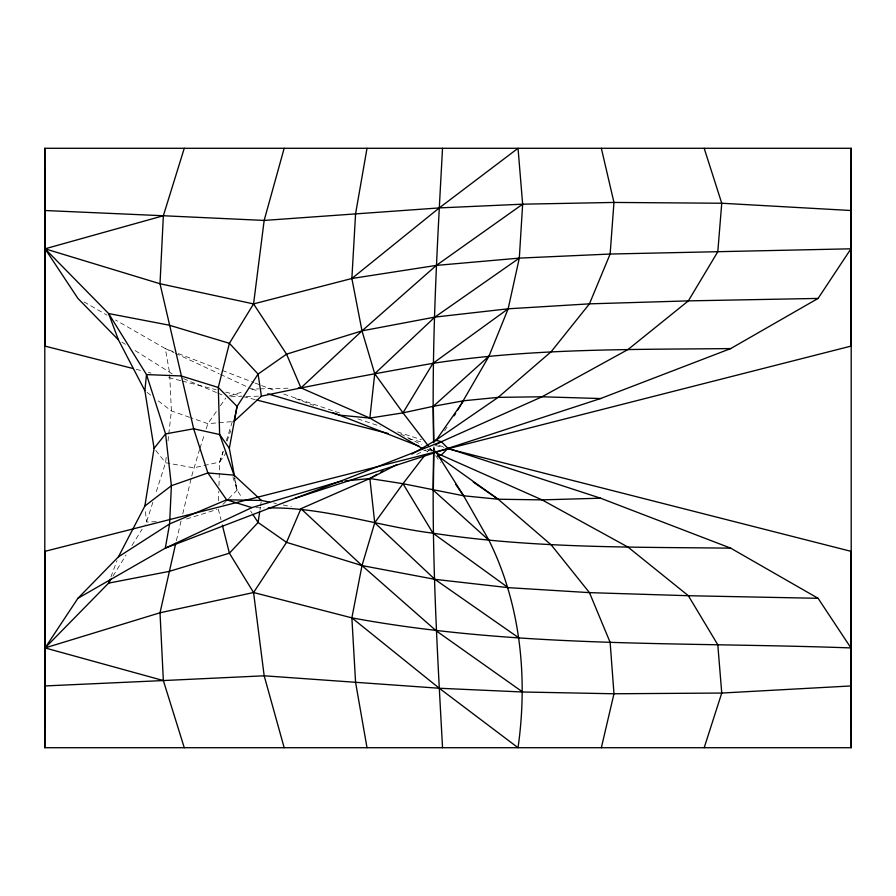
<?xml version="1.0" encoding="UTF-8"?>
<svg xmlns="http://www.w3.org/2000/svg" width="896" height="896" viewBox="0 0 896 896"><rect width="100%" height="100%" fill="white"/><g stroke="black" fill="none" stroke-linecap="round" stroke-linejoin="round"><path stroke-width="0.67" stroke-dasharray="4.48 3.36" d="M433.933 450.15L433.978 447.384M218.523 500.797L218.803 491.109M218.96 485.576L219.643 462.056L222.958 451.461M166.197 457.296L165.581 462.75L155.411 494.379M168.034 440.933L168.638 435.478M168.795 434.112L171.394 410.928L169.602 372.77L165.312 348.578L115.539 320.018M259.952 510.07L260.366 507.315M260.568 505.938L261.184 501.805M182.75 513.867L191.419 477.299M191.744 475.944L199.528 449.635M176.378 540.691L181.149 520.643M226.285 440.854L232.926 419.653M152.869 502.286L146.507 522.054L145.051 524.406M199.942 448.336L204.546 434.056M206.214 428.859L207.883 423.662L217.258 410.245M155.725 450.386L165.581 462.75L193.67 467.824L219.643 462.056L223.35 451.584M227.069 441.101L230.776 430.618M110.947 576.867L117.029 560.605M112.986 576.083L126.101 554.938M131.936 545.541L142.139 529.099M434.045 453.331L433.675 448.28L435.142 445.962M444.64 430.898L447.552 426.261M220.382 405.765L225.848 397.936M219.643 462.056L226.341 452.525M427.325 451.987L430.685 447.608M222.981 504.358L227.685 499.632M228.626 498.68L237.07 490.168L234.83 478.005M416.718 454.406L425.354 449.971M186.458 518.997L216.966 509.499M229.286 395.998L243.88 391.507M231.269 421.68L207.883 423.662L190.949 417.749M156.206 521.662L146.507 522.054L145.275 510.003M220.483 374.394L251.832 389.054L258.653 388.886M260.019 388.864L290.046 388.147M230.81 396.738L240.542 396.558M246.098 396.446L258.619 396.2M255.931 507.685L264.118 507.864M273.672 502.992L276.405 503.563M283.226 504.986L291.413 506.688M136.147 369.32L141.568 370.698M148.355 372.422L151.066 373.117M168.694 377.608L180.891 380.71M182.246 381.058L216.149 389.693M225.635 392.101L241.909 396.245M243.264 396.592L255.461 399.694M408.677 438.715L422.24 442.165M435.792 445.614L443.934 447.686M251.832 389.054L258.485 391.026M283.707 394.038L333.894 411.107M335.227 411.533L340.536 413.269M357.784 418.902L380.33 426.272M397.578 431.906L421.467 439.701M438.715 445.334L444.024 447.07M189.638 417.301L171.394 410.928L157.024 399.963M295.422 398.541L313.622 405.384M173.118 351.579L165.312 348.578L174.093 352.688M178.326 353.573L253.792 382.547M255.091 383.051L260.288 385.045M261.598 385.549L275.901 391.048M427.213 449.411L432.365 451.427M172.133 373.834L133.549 349.574M183.534 378.65L216.496 392.549M217.762 393.075L224.101 395.752M175.347 353.27L219.229 373.8M400.691 433.966L421.658 444.774M430.282 449.232L432.757 450.498M83.989 301.907L107.05 315.146M425.062 450.128L427.459 451.517M121.912 342.093L125.406 344.344M147.078 392.358L151.502 395.741M429.845 447.866L432.365 451.147M435.635 455.627L440.44 462.515M232.926 476.918L237.07 490.168L242.323 498.243M250.589 510.933L252.09 513.24M433.675 448.28L435.142 450.598M218.288 509.096L220.987 519.781M234.573 477.87L237.07 490.168M433.933 446.421L434 450.565"/><path stroke-width="1.34" d="M44.8 747.712L45.304 551.253L850.696 346.192L851.2 148.288L44.8 148.288L44.8 747.712L851.2 747.712L851.2 148.288M433.642 452.469C431.435 550.973 437.147 649.398 442.546 747.712M433.91 451.528L433.317 490.235L488.981 540.355C520.643 604.363 527.99 677.566 518.034 747.712L439.275 688.251L351.87 617.859L253.568 592.525L160.014 612.774L45.058 647.931L77.918 598.304L118.429 556.842L169.602 523.925L226.632 499.811L261.397 500.427L269.584 502.141M184.274 148.288L163.352 215.746L160.014 283.752L193.67 428.792L207.883 472.965L226.632 499.811L251.832 507.595L339.629 481.51L441.381 441.717L542.046 396.782L628.062 349.485L688.352 300.877L717.797 251.742L721.75 203.246L704.178 148.288M442.534 148.288C437.192 246.322 431.469 344.467 433.63 442.68M428.165 445.67L402.987 412.866L374.73 373.744L361.995 330.87L351.87 278.499L355.578 213.786L367.013 148.288M457.789 410.043L488.981 356.16L508.155 308.806L519.31 258.115L522.648 204.187L518.034 148.288L439.275 207.917L351.87 278.499L253.568 303.912L160.014 283.752L45.058 248.808L77.918 298.424L118.429 339.853L144.872 390.678L154.078 448.325L144.872 505.994L118.429 556.842M144.872 390.678L146.507 374.595L108.606 313.544L45.058 248.808L163.352 215.746L264.163 220.427L439.275 207.917L522.648 204.187L613.962 202.44L721.75 203.246L851.043 210.515M422.666 448.728L369.858 418.074L374.73 373.744L434.862 317.106L519.31 258.115L610.131 254.038L850.942 248.808L818.082 298.424L730.688 348.578L600.578 398.541L295.422 498.198L165.312 548.15L77.918 598.304M261.397 500.427L234.024 475.138L219.643 434.515L218.288 387.464L229.398 343.314L253.568 303.912L264.163 220.427L284.166 148.288M259.739 511.448L258.093 522.469L229.398 553.202L169.053 571.424L108.606 583.128L45.058 647.931L163.352 680.557L264.174 675.797L439.275 688.251L522.648 691.992L613.973 693.773L721.75 693.045L851.043 685.944M234.573 476.661L229.331 448.28L237.07 406.392L258.093 374.069L286.541 354.166L361.995 330.87L434.862 317.106L508.155 308.806L589.445 303.856L688.352 300.877L818.082 298.424M367.013 747.712L355.589 682.405L351.87 617.859L362.006 565.578L374.73 522.782L402.987 483.694L424.805 455.269M601.35 747.712L613.973 693.773L610.131 642.342L589.456 592.637L551.163 544.846L498.176 499.229L437.416 455.75M175.739 543.357L160.014 612.774L163.352 680.557L184.274 747.712M704.189 747.712L721.75 693.045L717.797 644.762L688.352 595.717L628.062 547.142L542.046 499.878L436.229 452.939M110.006 579.376L108.606 583.128L111.53 578.435M396.984 464.565L369.858 478.52L300.955 508.682L286.541 542.349L253.568 592.525L264.174 675.797L284.178 747.712M267.792 393.803L339.629 415.15L369.858 418.074L402.987 412.866L432.97 363.328L508.155 308.806M454.126 415.834L455.594 413.515M435.635 440.944L463.624 400.77L498.176 397.365L542.046 396.782L600.578 398.541M154.078 448.325L165.581 433.888L193.67 428.792L219.643 434.515L229.331 448.28M351.87 617.859C516.421 648.267 684.488 641.805 850.942 647.931L818.082 598.304L730.688 548.15L600.578 498.198L448 448.37L441.381 454.944L438.077 455.818M730.688 348.578C631.355 349.653 531.44 348.186 432.97 363.328C375.626 373.442 318.349 383.992 261.397 396.155L234.024 421.445L237.07 406.392L218.288 387.464L181.149 375.95L146.507 374.595L165.581 433.888L171.394 485.722L169.602 523.925L165.312 548.15L251.832 507.595M488.981 356.16L433.317 406.314L402.987 412.866M144.872 505.994L171.394 485.722L207.883 472.965L234.024 475.138M522.648 204.187L436.33 265.406L361.995 330.87L300.955 387.89L298.234 387.957M411.858 454.149L435.87 440.216L498.176 397.365L551.163 351.714L589.445 303.856L610.131 254.038L613.962 202.44L601.339 148.288M377.059 474.342L369.858 478.52L345.117 480.962M380.654 472.259L383.062 470.859M435.221 444.886L441.381 441.717L448 448.37M295.422 498.198L339.629 481.51L342.373 481.242M463.624 400.77L433.317 406.314L433.866 442.266M351.87 278.499L436.33 265.406L519.31 258.115M44.957 685.944L163.352 680.557M600.578 498.198L542.046 499.878L498.176 499.229L463.624 495.79L402.987 483.694L369.858 478.52L374.73 522.782L434.862 579.331L519.322 638.221M730.688 548.15C631.355 546.997 531.44 548.33 432.97 533.176C377.832 526.31 324.106 506.957 268.206 507.954M818.082 598.304L688.352 595.717L589.456 592.637L508.155 587.642L434.862 579.331L362.006 565.578L286.541 542.349L258.093 522.469L252.84 514.394M44.957 210.515L163.352 215.746M133.437 368.626L45.304 346.192L44.8 148.288M256.827 400.042L388.338 433.53M448 448.717L850.696 551.253L851.2 747.712M435.87 440.216L441.381 441.717M333.122 412.709L419.485 446.387M369.858 418.074L300.955 387.89L286.541 354.166L253.568 303.912M473.256 482.093L498.176 499.229M522.648 691.992L436.33 630.918L362.006 565.578L300.955 508.682M508.155 587.642L432.97 533.176L402.987 483.694M455.627 484.31L463.624 495.79L488.981 540.355M435.87 451.752L463.624 495.79M253.568 592.525L229.398 553.202L222.331 525.134M118.429 339.853L108.606 313.544L169.042 325.147L229.398 343.314L258.093 374.069L261.397 396.155"/></g></svg>
